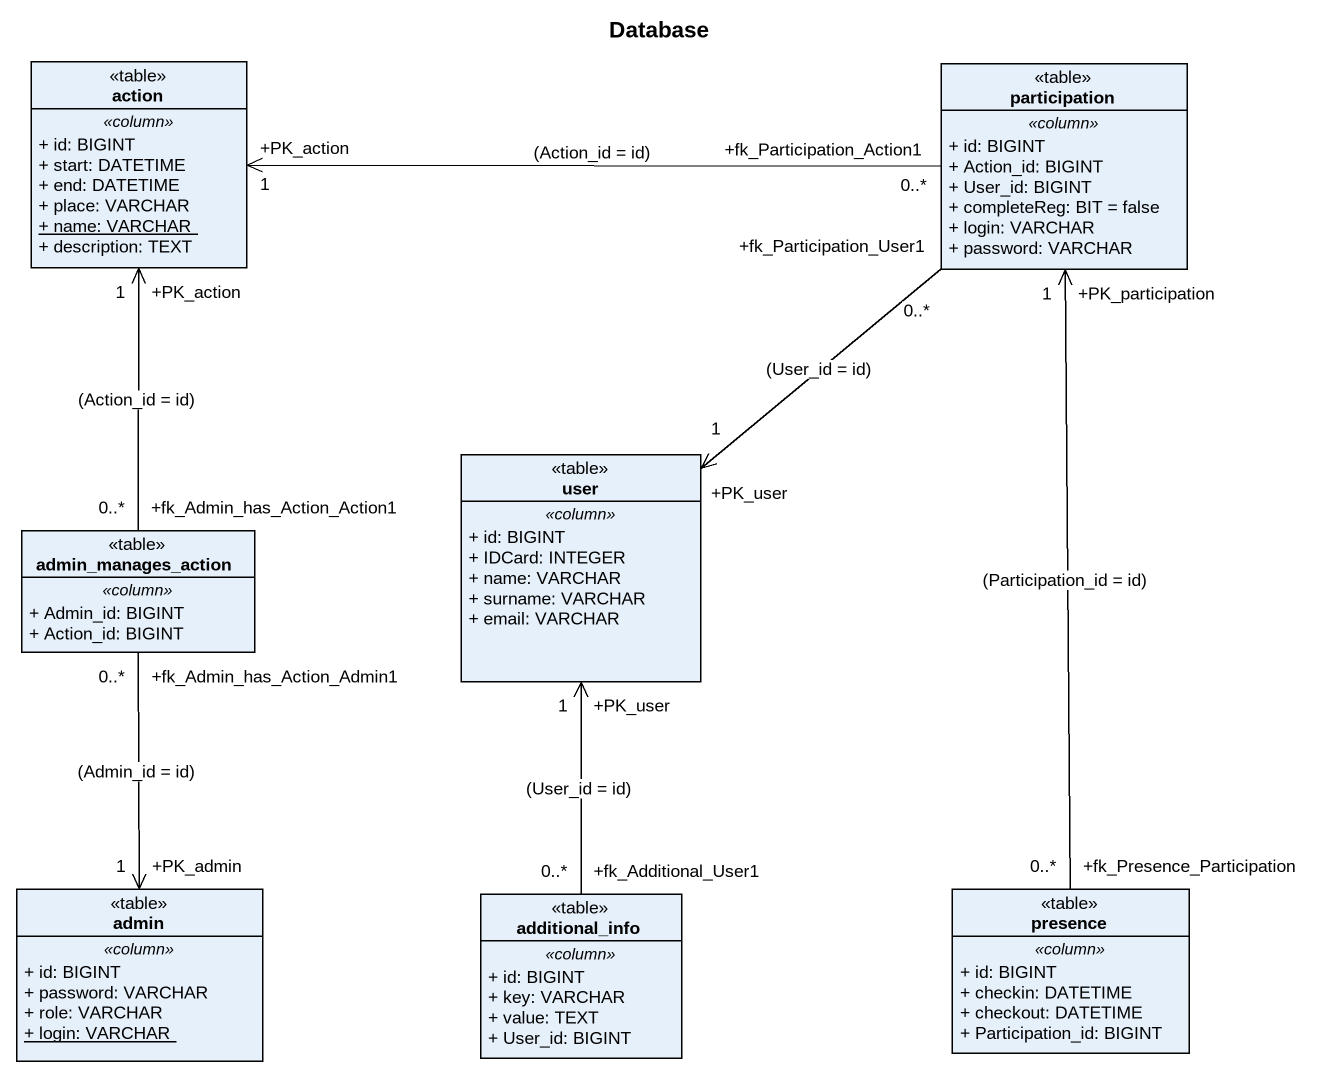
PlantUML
@startuml
title Database
hide circle
hide empty members
skinparam classAttributeIconSize 0
class "action" as action_ <<table>> {
  .. <<column>> ..
  + id: BIGINT
  + start: DATETIME
  + end: DATETIME
  + place: VARCHAR
  {static} + name: VARCHAR
  + description: TEXT
}
class participation <<table>> {
  .. <<column>> ..
  + id: BIGINT
  + Action_id: BIGINT
  + User_id: BIGINT
  + completeReg: BIT = false
  + login: VARCHAR
  + password: VARCHAR
}
class user <<table>> {
  .. <<column>> ..
  + id: BIGINT
  + IDCard: INTEGER
  + name: VARCHAR
  + surname: VARCHAR
  + email: VARCHAR
}
class admin_manages_action <<table>> {
  .. <<column>> ..
  + Admin_id: BIGINT
  + Action_id: BIGINT
}
class admin <<table>> {
  .. <<column>> ..
  + id: BIGINT
  + password: VARCHAR
  + role: VARCHAR
  {static} + login: VARCHAR
}
class additional_info <<table>> {
  .. <<column>> ..
  + id: BIGINT
  + key: VARCHAR
  + value: TEXT
  + User_id: BIGINT
}
class presence <<table>> {
  .. <<column>> ..
  + id: BIGINT
  + checkin: DATETIME
  + checkout: DATETIME
  + Participation_id: BIGINT
}
participation "+fk_Participation_Action1\n0..*" -left-> "+PK_action\n1" action_ : (Action_id = id)
participation "+fk_Participation_User1\n0..*" --> "+PK_user\n1" user : (User_id = id)
admin_manages_action "+fk_Admin_has_Action_Action1\n0..*" -up-> "+PK_action\n1" action_ : (Action_id = id)
admin_manages_action "+fk_Admin_has_Action_Admin1\n0..*" --> "+PK_admin\n1" admin : (Admin_id = id)
additional_info "+fk_Additional_User1\n0..*" -up-> "+PK_user\n1" user : (User_id = id)
presence "+fk_Presence_Participation\n0..*" -up-> "+PK_participation\n1" participation : (Participation_id = id)
@enduml
